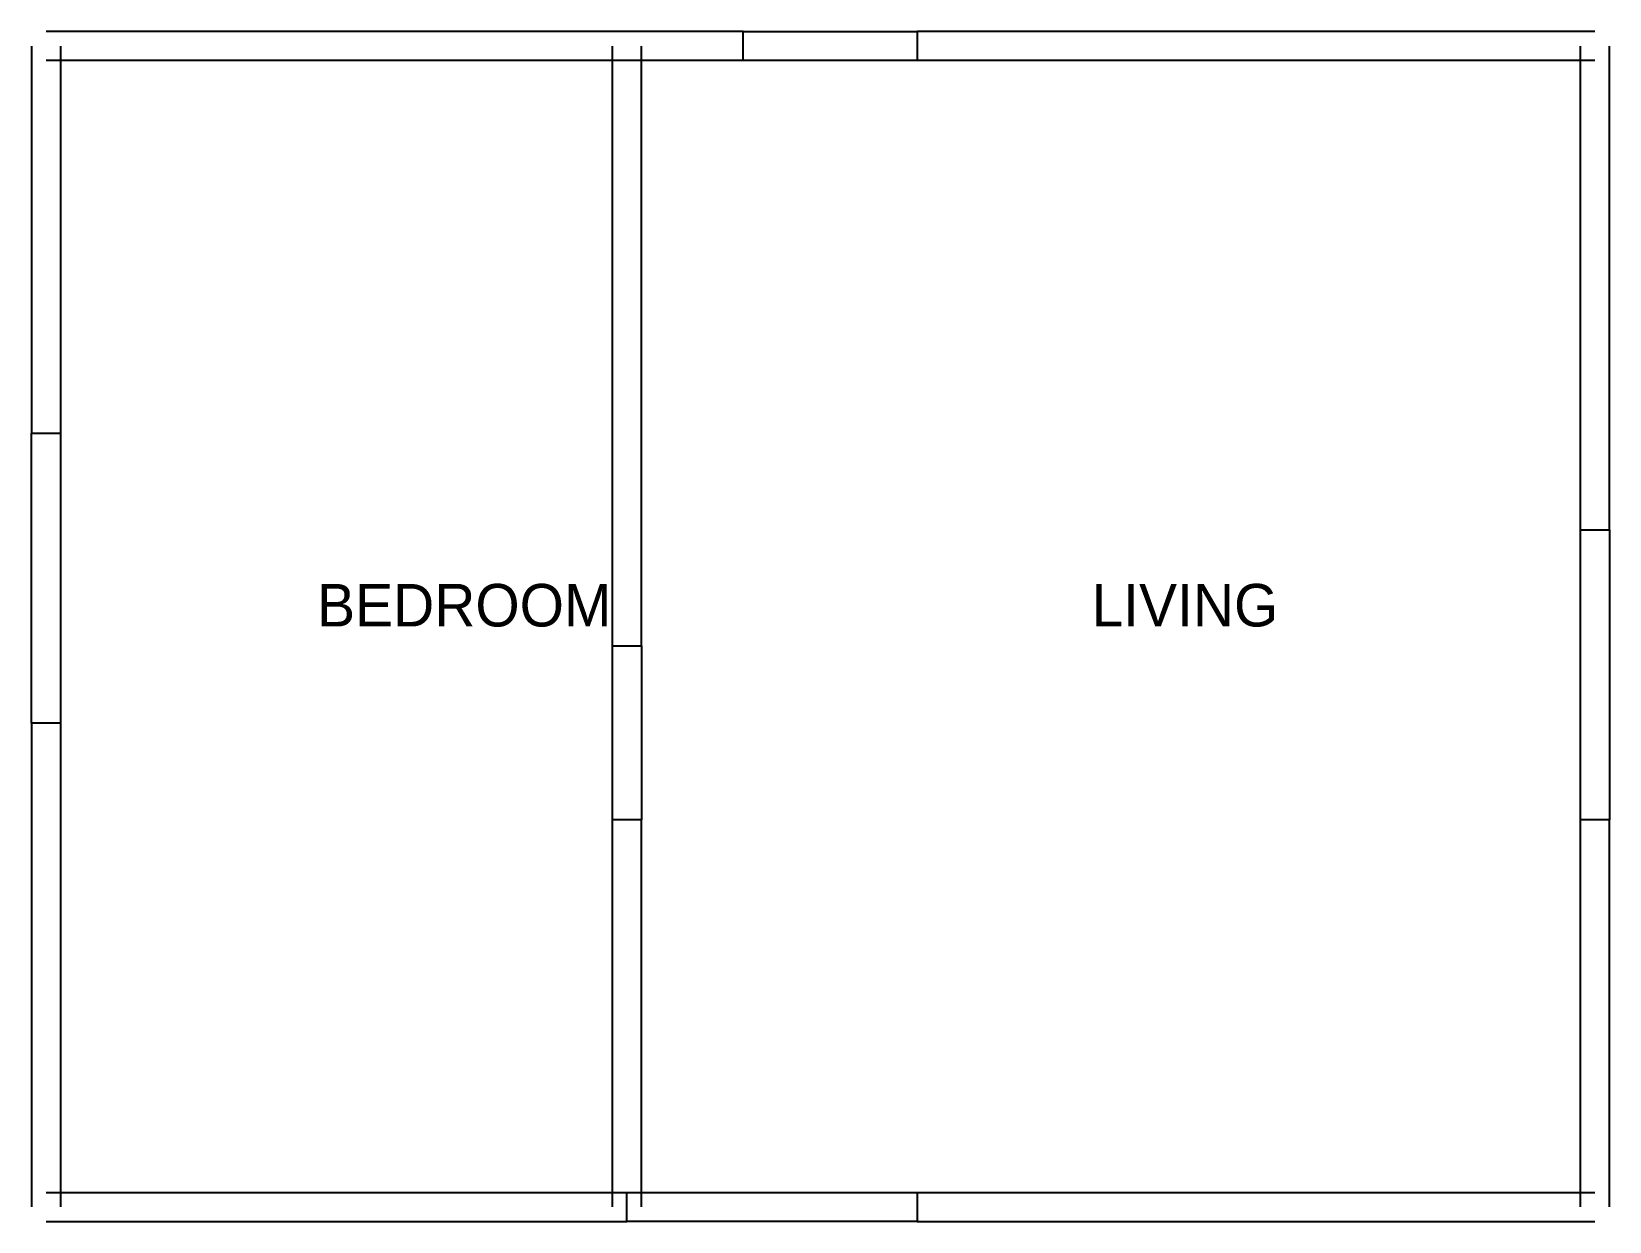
# Model space of a CAD drawing. Header units: metres. Extents: x -0.07 to 8.07, y -0.07 to 6.08.
import ezdxf

# ---------------------------------------------------------------- set-up
doc = ezdxf.new("R2010")
doc.units = ezdxf.units.M
for name, color, linetype in [('A-ANNO-TEXT', 2, 'Continuous'), ('A-HEAD', 6, 'Continuous'), ('A-WALL', 7, 'Continuous')]:
    doc.layers.add(name, color=color, linetype=linetype)

# ---------------------------------------------------------------- blocks, each defined once
blk = doc.blocks.new('WALL-UNIT')
at = {"layer": 'A-HEAD'}
for points in [[(4.5, 5.925), (3.6, 5.925), (3.6, 6.075), (4.5, 6.075)], [(0.075, 4), (0.075, 2.5), (-0.075, 2.5), (-0.075, 4)], [(7.925, 2), (7.925, 3.5), (8.075, 3.5), (8.075, 2)], [(2.925, 2), (2.925, 2.9), (3.075, 2.9), (3.075, 2)], [(3, 0.075), (4.5, 0.075), (4.5, -0.075), (3, -0.075)]]:
    blk.add_lwpolyline(points, close=True, dxfattribs=at)
at = {"layer": 'A-WALL'}
for p, q in [((3.6, 6.075), (0, 6.075)), ((8, 6.075), (4.5, 6.075)), ((-0.075, 6), (-0.075, 4)), ((0.075, 6), (0.075, 4)), ((2.925, 2.9), (2.925, 6)), ((3.075, 2.9), (3.075, 6)), ((7.925, 3.5), (7.925, 6)), ((8.075, 3.5), (8.075, 6)), ((3.6, 5.925), (0, 5.925)), ((8, 5.925), (4.5, 5.925)), ((-0.075, 2.5), (-0.075, 0)), ((0.075, 2.5), (0.075, 0)), ((2.925, 0), (2.925, 2)), ((3.075, 0), (3.075, 2)), ((7.925, 0), (7.925, 2)), ((8.075, 0), (8.075, 2)), ((0, 0.075), (3, 0.075)), ((4.5, 0.075), (8, 0.075)), ((0, -0.075), (3, -0.075)), ((4.5, -0.075), (8, -0.075))]:
    blk.add_line(p, q, dxfattribs=at)
blk = doc.blocks.new('FLOOR-PLATE')
blk.add_blockref('WALL-UNIT', (0, 0))

msp = doc.modelspace()

# ---------------------------------------------------------------- block references
at = {"layer": 'A-WALL'}
msp.add_blockref('FLOOR-PLATE', (0, 0), dxfattribs=at)

# ---------------------------------------------------------------- texts
at = {"layer": 'A-ANNO-TEXT'}
for s, p in [('BEDROOM', (1.4, 3)), ('LIVING', (5.4, 3))]:
    msp.add_text(s, height=0.22, dxfattribs=at).set_placement(p)

doc.saveas('drawing.dxf')
